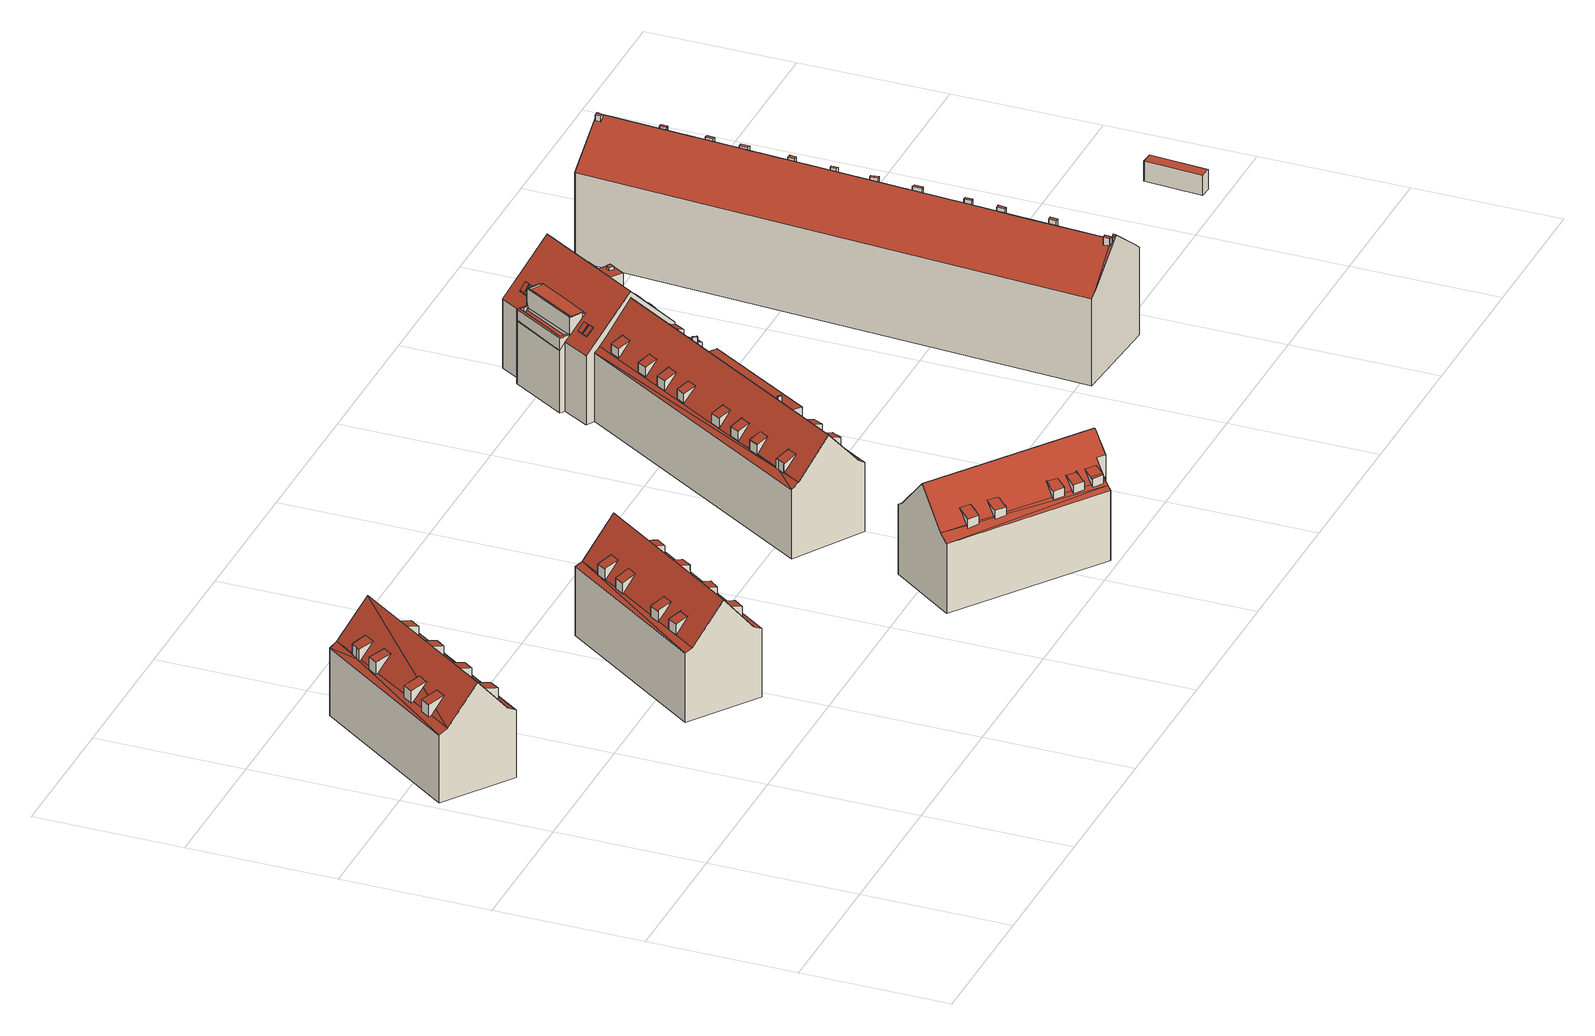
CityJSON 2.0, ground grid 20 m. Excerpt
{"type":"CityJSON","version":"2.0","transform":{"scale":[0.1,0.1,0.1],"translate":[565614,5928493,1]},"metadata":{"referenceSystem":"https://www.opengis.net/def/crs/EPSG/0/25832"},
"CityObjects":{
"building1":{"type":"Building","attributes":{"Grundfläche 2D":"270.011913","Grundhöhe NN":"1.976"},"children":["building1-1","building1-2","building1-3","building1-4","building1-5","building1-6","building1-7","building1-8","building1-9","building1-10"],"geometry":[{"type":"MultiSurface","lod":"3","boundaries":[[[0,1,2,3]],[[2,4,3]],[[3,0,5]],[[6,7,1,0,3]],[[8,9,10,11,12,13,6,3,4,14]],[[15,16,17,18,14,19,20]],[[6,13,12,11,10,9,8,14,18,17,16,15,20,1,7]],[[21,22,23,24,25,26,20,19,27,28,29,30]],[[27,31,32,33,34]],[[24,23,22,21,30,29,28,27,34,33,32,35,26,25]],[[4,2,36,37]],[[31,27,19,14,4,37,38]],[[35,32,31,38,39]],[[2,1,20,26,35,39,36]],[[39,38,37,36]]],"semantics":{"surfaces":[{"type":"RoofSurface"},{"type":"WallSurface"},{"type":"GroundSurface"}],"values":[0,0,0,0,0,0,0,0,0,0,1,1,1,1,2]}}]},
"building1-1":{"type":"BuildingInstallation","parents":["building1"],"geometry":[{"type":"MultiSurface","lod":"3","boundaries":[[[40,41,42,43,44,45]],[[46,41,40,45,24]],[[46,47,42,41]],[[44,43,42,47,25]]],"semantics":{"surfaces":[{"type":"RoofSurface"},{"type":"WallSurface"}],"values":[0,1,1,1]}}]},
"building1-2":{"type":"BuildingInstallation","parents":["building1"],"geometry":[{"type":"MultiSurface","lod":"3","boundaries":[[[48,49,50,51,52,53]],[[50,49,48,54,23]],[[53,52,51,22,55]],[[48,53,55,54]]],"semantics":{"surfaces":[{"type":"RoofSurface"},{"type":"WallSurface"}],"values":[0,1,1,1]}}]},
"building1-3":{"type":"BuildingInstallation","parents":["building1"],"geometry":[{"type":"MultiSurface","lod":"3","boundaries":[[[56,57,58,59,60,61,62,63]],[[5,3,58,57]],[[3,64,59,58]],[[61,60,59,64,6]],[[5,57,56,63,7,0]]],"semantics":{"surfaces":[{"type":"RoofSurface"},{"type":"WallSurface"}],"values":[0,1,1,1,1]}}]},
"building1-4":{"type":"BuildingInstallation","parents":["building1"],"geometry":[{"type":"MultiSurface","lod":"3","boundaries":[[[65,66,67,68,69,70]],[[71,72,65,70]],[[67,66,65,72,12]],[[70,69,68,13,71]]],"semantics":{"surfaces":[{"type":"RoofSurface"},{"type":"WallSurface"}],"values":[0,1,1,1]}}]},
"building1-5":{"type":"BuildingInstallation","parents":["building1"],"geometry":[{"type":"MultiSurface","lod":"3","boundaries":[[[73,74,75,76,77]],[[78,79,76,75]],[[76,79,10,16,77]],[[11,78,75,74,73,15]]],"semantics":{"surfaces":[{"type":"RoofSurface"},{"type":"WallSurface"}],"values":[0,1,1,1]}}]},
"building1-6":{"type":"BuildingInstallation","parents":["building1"],"geometry":[{"type":"MultiSurface","lod":"3","boundaries":[[[80,81,82,83,84,85,86]],[[87,88,86,85]],[[81,80,86,88,21]],[[87,85,84,83,89,30]]],"semantics":{"surfaces":[{"type":"RoofSurface"},{"type":"WallSurface"}],"values":[0,1,1,1]}}]},
"building1-7":{"type":"BuildingInstallation","parents":["building1"],"geometry":[{"type":"MultiSurface","lod":"3","boundaries":[[[90,91,92,93,94,95,96]],[[97,33,29,98,93,92,91,90]],[[99,28,34,100,96,95,94]],[[100,97,90,96]]],"semantics":{"surfaces":[{"type":"RoofSurface"},{"type":"WallSurface"}],"values":[0,1,1,1]}}]},
"building1-8":{"type":"BuildingInstallation","parents":["building1"],"geometry":[{"type":"MultiSurface","lod":"3","boundaries":[[[101,102,103,104]],[[105,106,103,102]],[[8,18,104,103,106]],[[105,102,101,17,9]]],"semantics":{"surfaces":[{"type":"RoofSurface"},{"type":"WallSurface"}],"values":[0,1,1,1]}}]},
"building1-9":{"type":"BuildingInstallation","parents":["building1"],"geometry":[{"type":"MultiSurface","lod":"3","boundaries":[[[107,108,109,110]],[[111,112,109,108]],[[112,113,110,109]],[[113,114,107,110]],[[114,111,108,107]],[[111,114,113,112]]],"semantics":{"surfaces":[{"type":"RoofSurface"},{"type":"WallSurface"},{"type":"OuterCeilingSurface"}],"values":[0,1,1,1,1,2]}}]},
"building1-10":{"type":"BuildingInstallation","parents":["building1"],"geometry":[{"type":"MultiSurface","lod":"3","boundaries":[[[115,116,117,118]],[[119,120,117,116]],[[120,121,118,117]],[[121,122,115,118]],[[122,119,116,115]],[[119,122,121,120]]],"semantics":{"surfaces":[{"type":"RoofSurface"},{"type":"WallSurface"},{"type":"OuterCeilingSurface"}],"values":[0,1,1,1,1,2]}}]},
"building2":{"type":"Building","attributes":{"Grundfläche 2D":"270.524328","Grundhöhe NN":"1.802"},"children":["building2-1","building2-2","building2-3","building2-4","building2-5","building2-6","building2-7","building2-8","building2-9","building2-10"],"geometry":[{"type":"Solid","lod":"3","boundaries":[[[[123,124,125]],[[126,127,128,129,130,131,132,133,124,123,134]],[[124,133,132,131,130,129,128,127,126,134,135,136]],[[137,138,139,140,141,142,143,144,145,146,136,135]],[[147,148,146,145,144,143,142,141,140,139,138,137,149]],[[123,125,150,151]],[[149,137,135,134,123,151,152]],[[148,147,149,152,153]],[[125,124,136,146,148,153,150]],[[153,152,151,150]]]],"semantics":{"surfaces":[{"type":"RoofSurface"},{"type":"WallSurface"},{"type":"GroundSurface"}],"values":[[0,0,0,0,0,1,1,1,1,2]]}}]},
"building2-1":{"type":"BuildingInstallation","parents":["building2"],"geometry":[{"type":"MultiSurface","lod":"3","boundaries":[[[154,155,156,157,158,159]],[[160,161,158,157]],[[161,143,162,154,159,158]],[[157,156,142,160]]],"semantics":{"surfaces":[{"type":"RoofSurface"},{"type":"WallSurface"}],"values":[0,1,1,1]}}]},
"building2-2":{"type":"BuildingInstallation","parents":["building2"],"geometry":[{"type":"MultiSurface","lod":"3","boundaries":[[[163,164,165,166,167,168]],[[169,170,166,165]],[[168,167,166,170,139]],[[165,164,163,138,169]]],"semantics":{"surfaces":[{"type":"RoofSurface"},{"type":"WallSurface"}],"values":[0,1,1,1]}}]},
"building2-3":{"type":"BuildingInstallation","parents":["building2"],"geometry":[{"type":"MultiSurface","lod":"3","boundaries":[[[171,172,173,174,175,176]],[[171,176,177,178]],[[173,172,171,178,130]],[[176,175,174,131,177]]],"semantics":{"surfaces":[{"type":"RoofSurface"},{"type":"WallSurface"}],"values":[0,1,1,1]}}]},
"building2-4":{"type":"BuildingInstallation","parents":["building2"],"geometry":[{"type":"MultiSurface","lod":"3","boundaries":[[[179,180,181,182]],[[127,126,181,180]],[[183,182,181,126]],[[180,179,184,127]]],"semantics":{"surfaces":[{"type":"RoofSurface"},{"type":"WallSurface"}],"values":[0,1,1,1]}}]},
"building2-5":{"type":"BuildingInstallation","parents":["building2"],"geometry":[{"type":"MultiSurface","lod":"3","boundaries":[[[185,186,187,188]],[[189,190,185,188]],[[186,185,190,141]],[[188,187,140,189]]],"semantics":{"surfaces":[{"type":"RoofSurface"},{"type":"WallSurface"}],"values":[0,1,1,1]}}]},
"building2-6":{"type":"BuildingInstallation","parents":["building2"],"geometry":[{"type":"MultiSurface","lod":"3","boundaries":[[[191,192,193,194,195,196,197,198]],[[199,200,196,195]],[[200,128,201,198,197,196]],[[199,195,194,193,192,202,129]]],"semantics":{"surfaces":[{"type":"RoofSurface"},{"type":"WallSurface"}],"values":[0,1,1,1]}}]},
"building2-7":{"type":"BuildingInstallation","parents":["building2"],"geometry":[{"type":"MultiSurface","lod":"3","boundaries":[[[203,204,205,206,207,208,209,210,211,212]],[[212,213,214,204,203]],[[145,215,208,207,206,205,204,214,216]],[[209,217,144,213,212,211,210]]],"semantics":{"surfaces":[{"type":"RoofSurface"},{"type":"WallSurface"}],"values":[0,1,1,1]}}]},
"building2-8":{"type":"BuildingInstallation","parents":["building2"],"geometry":[{"type":"MultiSurface","lod":"3","boundaries":[[[218,219,220,221,222,223]],[[218,223,224,225]],[[220,219,218,225,132]],[[223,222,221,133,224]]],"semantics":{"surfaces":[{"type":"RoofSurface"},{"type":"WallSurface"}],"values":[0,1,1,1]}}]},
"building2-9":{"type":"BuildingInstallation","parents":["building2"],"geometry":[{"type":"MultiSurface","lod":"3","boundaries":[[[226,227,228,229]],[[230,231,228,227]],[[232,230,227,226]],[[231,233,229,228]],[[233,232,226,229]],[[230,232,233,231]]],"semantics":{"surfaces":[{"type":"RoofSurface"},{"type":"WallSurface"},{"type":"OuterCeilingSurface"}],"values":[0,1,1,1,1,2]}}]},
"building2-10":{"type":"BuildingInstallation","parents":["building2"],"geometry":[{"type":"MultiSurface","lod":"3","boundaries":[[[234,235,236,237]],[[238,239,236,235]],[[239,240,237,236]],[[240,241,234,237]],[[241,238,235,234]],[[238,241,240,239]]],"semantics":{"surfaces":[{"type":"RoofSurface"},{"type":"WallSurface"},{"type":"OuterCeilingSurface"}],"values":[0,1,1,1,1,2]}}]},
"building3":{"type":"Building","attributes":{"Grundfläche 2D":"267.873058","Grundhöhe NN":"1.926"},"children":["building3-1","building3-2","building3-3","building3-4","building3-5","building3-6","building3-7","building3-8","building3-9","building3-10","building3-11"],"geometry":[{"type":"Solid","lod":"3","boundaries":[[[[242,243,244]],[[245,246,242,247,248,249,250,251,252,253,254,255,256,257,258,259,260,261]],[[246,245,261,260,259,243,242]],[[258,257,256,255,254,253,252,251,250,249,248,262,263,264,265,266,259]],[[267,268,269,270,271,272,273,274,275,276,277,266,265]],[[277,276,275,274,273,272,271,270,269,268,278,279,280]],[[279,281,277,280]],[[282,283,284,262,248,247,242,244,285,286]],[[263,262,284,287]],[[288,289,278,268,267,265,264,263,287,290]],[[281,279,278,289,291]],[[243,259,266,277,281,291,292]],[[244,243,292,285]],[[287,284,283,282,286,285,292,291,289,288,290]]]],"semantics":{"surfaces":[{"type":"RoofSurface"},{"type":"WallSurface"},{"type":"GroundSurface"}],"values":[[0,0,0,0,0,0,0,1,1,1,1,1,1,2]]}}]},
"building3-1":{"type":"BuildingInstallation","parents":["building3"],"geometry":[{"type":"MultiSurface","lod":"3","boundaries":[[[293,294,295,296,297]],[[298,270,293,297,296]],[[295,294,269,299]],[[299,298,296,295]]],"semantics":{"surfaces":[{"type":"RoofSurface"},{"type":"WallSurface"}],"values":[0,1,1,1]}}]},
"building3-2":{"type":"BuildingInstallation","parents":["building3"],"geometry":[{"type":"MultiSurface","lod":"3","boundaries":[[[300,301,302,303,304,305]],[[276,306,301,300,305,307,280]],[[308,303,302,309,275]],[[303,308,307,305,304]]],"semantics":{"surfaces":[{"type":"RoofSurface"},{"type":"WallSurface"}],"values":[0,1,1,1]}}]},
"building3-3":{"type":"BuildingInstallation","parents":["building3"],"geometry":[{"type":"MultiSurface","lod":"3","boundaries":[[[310,311,312,313,314,315,316,317]],[[318,319,315,314]],[[251,310,317,316,315,319,320]],[[318,314,313,312,311,252,321]]],"semantics":{"surfaces":[{"type":"RoofSurface"},{"type":"WallSurface"}],"values":[0,1,1,1]}}]},
"building3-4":{"type":"BuildingInstallation","parents":["building3"],"geometry":[{"type":"MultiSurface","lod":"3","boundaries":[[[322,323,324,325,326,327,328,329,330]],[[331,332,328,327]],[[332,246,333,255,334,323,322,330,329,328]],[[245,331,327,326,325,324,335,256]]],"semantics":{"surfaces":[{"type":"RoofSurface"},{"type":"WallSurface"}],"values":[0,1,1,1]}}]},
"building3-5":{"type":"BuildingInstallation","parents":["building3"],"geometry":[{"type":"MultiSurface","lod":"3","boundaries":[[[336,337,338,339,340,341,342,343,344,345,346]],[[347,348,344,343]],[[348,261,349,257,350,338,337,336,346,345,344]],[[260,347,343,342,341,340,339,351,258]]],"semantics":{"surfaces":[{"type":"RoofSurface"},{"type":"WallSurface"}],"values":[0,1,1,1]}}]},
"building3-6":{"type":"BuildingInstallation","parents":["building3"],"geometry":[{"type":"MultiSurface","lod":"3","boundaries":[[[352,353,354]],[[352,355,356,353]],[[356,355,357,358]],[[359,360,352,354]],[[360,249,355,352]],[[357,355,249]],[[354,353,356,358,250,359]]],"semantics":{"surfaces":[{"type":"RoofSurface"},{"type":"WallSurface"}],"values":[0,0,0,1,1,1,1]}}]},
"building3-7":{"type":"BuildingInstallation","parents":["building3"],"geometry":[{"type":"MultiSurface","lod":"3","boundaries":[[[361,362,363,364,365,366,367,368]],[[369,370,367,366]],[[370,371,253,361,368,367]],[[254,372,369,366,365,364,363,362,373]]],"semantics":{"surfaces":[{"type":"RoofSurface"},{"type":"WallSurface"}],"values":[0,1,1,1]}}]},
"building3-8":{"type":"BuildingInstallation","parents":["building3"],"geometry":[{"type":"MultiSurface","lod":"3","boundaries":[[[374,375,376,377]],[[377,376,378,274]],[[375,374,273,379]],[[379,378,376,375]]],"semantics":{"surfaces":[{"type":"RoofSurface"},{"type":"WallSurface"}],"values":[0,1,1,1]}}]},
"building3-9":{"type":"BuildingInstallation","parents":["building3"],"geometry":[{"type":"MultiSurface","lod":"3","boundaries":[[[380,381,382,383,384]],[[380,384,383,385,272]],[[382,381,271,386]],[[386,385,383,382]]],"semantics":{"surfaces":[{"type":"RoofSurface"},{"type":"WallSurface"}],"values":[0,1,1,1]}}]},
"building3-10":{"type":"BuildingInstallation","parents":["building3"],"geometry":[{"type":"MultiSurface","lod":"3","boundaries":[[[387,388,389,390]],[[391,392,389,388]],[[392,393,390,389]],[[393,394,387,390]],[[394,391,388,387]],[[391,394,393,392]]],"semantics":{"surfaces":[{"type":"RoofSurface"},{"type":"WallSurface"},{"type":"OuterCeilingSurface"}],"values":[0,1,1,1,1,2]}}]},
"building3-11":{"type":"BuildingInstallation","parents":["building3"],"geometry":[{"type":"MultiSurface","lod":"3","boundaries":[[[395,396,397,398]],[[399,400,397,396]],[[400,401,398,397]],[[401,402,395,398]],[[402,399,396,395]],[[399,402,401,400]]],"semantics":{"surfaces":[{"type":"RoofSurface"},{"type":"WallSurface"},{"type":"OuterCeilingSurface"}],"values":[0,1,1,1,1,2]}}]},
"building4":{"type":"Building","attributes":{"Grundfläche 2D":"678.206742","Grundhöhe NN":"1.919"},"children":["building4-1","building4-2","building4-3","building4-4","building4-5","building4-6","building4-7","building4-8","building4-9","building4-10","building4-11","building4-12","building4-13","building4-14","building4-15","building4-16","building4-17","building4-18","building4-19","building4-20","building4-21","building4-22","building4-23","building4-24","building4-25","building4-26","building4-27","building4-28","building4-29"],"geometry":[{"type":"MultiSurface","lod":"3","boundaries":[[[403,404,405,406,407,408,409,410]],[[411,412,413,414,415,416,417,418,419,420,421,422]],[[423,424,425,426,427,428,429,430,431,432,433]],[[425,434,426]],[[435,436,437]],[[437,436,417,438]],[[412,411,422,421,420,435,437]],[[413,437,415,414]],[[437,413,412]],[[417,416,415,437,438]],[[439,440,441,442,443,444,445,446,447]],[[448,449,450,451,452]],[[453,454,455,456,457,458,459,449,448,460,461,462,463,464,465,466,467,443,442,441]],[[468,469,461,470,471,472]],[[473,474,471]],[[430,429,428,475,428,427,426,434,476,407,406,405,477,405,404,403,423,433,419,418]],[[478,472,471,458,457]],[[474,458,471]],[[462,461,469]],[[444,443,467]],[[424,423,403,410,409]],[[425,408,407,476,434]],[[425,424,409,408]],[[453,441,440]],[[479,436,435,480]],[[431,430,418,417,436,479,481]],[[432,431,481,482]],[[460,448,452,483,484]],[[461,460,484,485]],[[470,461,485,486]],[[473,471,470,486,487]],[[488,458,474,473,487,489]],[[459,458,488,490]],[[435,420,419,433,432,482,491,451,450,449,459,490,480]],[[452,451,491,483]],[[490,488,489,487,486,485,484,483,491,482,481,479,480],[492,493,482]]],"semantics":{"surfaces":[{"type":"RoofSurface"},{"type":"WallSurface"},{"type":"GroundSurface"}],"values":[0,0,0,0,0,0,0,0,0,0,0,0,0,0,0,0,0,0,0,1,1,1,1,1,1,1,1,1,1,1,1,1,1,1,1,2]}}]},
"building4-1":{"type":"BuildingInstallation","parents":["building4"],"geometry":[{"type":"MultiSurface","lod":"3","boundaries":[[[494,495,496,497,498]],[[496,495,499,500]],[[497,496,500,501]],[[498,497,501,502]],[[499,495,494,498,502,503]]],"semantics":{"surfaces":[{"type":"RoofSurface"},{"type":"WallSurface"}],"values":[0,1,1,1,1]}}]},
"building4-2":{"type":"BuildingInstallation","parents":["building4"],"geometry":[{"type":"MultiSurface","lod":"3","boundaries":[[[504,505,506,507]],[[508,509,506,505]],[[507,506,509,510]],[[505,504,511,508]]],"semantics":{"surfaces":[{"type":"RoofSurface"},{"type":"WallSurface"}],"values":[0,1,1,1]}}]},
"building4-3":{"type":"BuildingInstallation","parents":["building4"],"geometry":[{"type":"MultiSurface","lod":"3","boundaries":[[[512,513,514,515]],[[513,516,514]],[[515,517,512]],[[513,512,517,516]]],"semantics":{"surfaces":[{"type":"RoofSurface"},{"type":"WallSurface"}],"values":[0,1,1,1]}}]},
"building4-4":{"type":"BuildingInstallation","parents":["building4"],"geometry":[{"type":"MultiSurface","lod":"3","boundaries":[[[518,519,520,521]],[[522,523,520,519]],[[521,520,523]],[[518,522,519]]],"semantics":{"surfaces":[{"type":"RoofSurface"},{"type":"WallSurface"}],"values":[0,1,1,1]}}]},
"building4-5":{"type":"BuildingInstallation","parents":["building4"],"geometry":[{"type":"MultiSurface","lod":"3","boundaries":[[[524,525,526,527]],[[524,527,528,529]],[[526,525,530,531]],[[527,526,531,528]],[[525,524,529,530]]],"semantics":{"surfaces":[{"type":"RoofSurface"},{"type":"WallSurface"}],"values":[0,1,1,1,1]}}]},
"building4-6":{"type":"BuildingInstallation","parents":["building4"],"geometry":[{"type":"MultiSurface","lod":"3","boundaries":[[[532,533,534]],[[535,536,537,538,539,533,532]],[[540,437,532,534]],[[437,541,535,532]],[[541,438,536,535]],[[538,537,536,438,416]],[[540,534,533,539,415]]],"semantics":{"surfaces":[{"type":"RoofSurface"},{"type":"WallSurface"}],"values":[0,0,1,1,1,1,1]}}]},
"building4-7":{"type":"BuildingInstallation","parents":["building4"],"geometry":[{"type":"MultiSurface","lod":"3","boundaries":[[[542,543,544,545,546,547,548]],[[543,542,548,549,550]],[[551,546,545,544,552,427]],[[551,426,547,546]],[[426,549,548,547]]],"semantics":{"surfaces":[{"type":"RoofSurface"},{"type":"WallSurface"}],"values":[0,1,1,1,1]}}]},
"building4-8":{"type":"BuildingInstallation","parents":["building4"],"geometry":[{"type":"MultiSurface","lod":"3","boundaries":[[[553,554,555,556,557]],[[558,559,553,557]],[[560,555,554,553,559,561]],[[560,562,556,555]],[[477,558,557,556,562]]],"semantics":{"surfaces":[{"type":"RoofSurface"},{"type":"WallSurface"}],"values":[0,1,1,1,1]}}]},
"building4-9":{"type":"BuildingInstallation","parents":["building4"],"geometry":[{"type":"MultiSurface","lod":"3","boundaries":[[[563,564,565,566]],[[564,563,567,568]],[[565,564,568,569]],[[566,565,569,570]],[[563,566,570,567]]],"semantics":{"surfaces":[{"type":"RoofSurface"},{"type":"WallSurface"}],"values":[0,1,1,1,1]}}]},
"building4-10":{"type":"BuildingInstallation","parents":["building4"],"geometry":[{"type":"MultiSurface","lod":"3","boundaries":[[[571,572,573,574]],[[574,573,575,576]],[[571,574,576,577]],[[572,571,577,578]],[[573,572,578,575]]],"semantics":{"surfaces":[{"type":"RoofSurface"},{"type":"WallSurface"}],"values":[0,1,1,1,1]}}]},
"building4-11":{"type":"BuildingInstallation","parents":["building4"],"geometry":[{"type":"MultiSurface","lod":"3","boundaries":[[[579,580,581,582,583,584]],[[584,583,585,586]],[[587,580,579,584,586,588]],[[581,580,587,589]],[[585,583,582,581,589,590]]],"semantics":{"surfaces":[{"type":"RoofSurface"},{"type":"WallSurface"}],"values":[0,1,1,1,1]}}]},
"building4-12":{"type":"BuildingInstallation","parents":["building4"],"geometry":[{"type":"MultiSurface","lod":"3","boundaries":[[[591,592,593,594,595,596,597,598,599,600]],[[595,594,444,467,466,601]],[[602,455,603,604,598,597,596,595,601,605,465]],[[599,598,604,454,453,440]],[[600,599,440,439]],[[591,600,439,447]],[[592,591,447,446]],[[593,592,446,445]],[[594,593,445,444]]],"semantics":{"surfaces":[{"type":"RoofSurface"},{"type":"WallSurface"}],"values":[0,1,1,1,1,1,1,1,1]}}]},
"building4-13":{"type":"BuildingInstallation","parents":["building4"],"geometry":[{"type":"MultiSurface","lod":"3","boundaries":[[[606,607,608,609],[610,611,612,613]],[[607,606,614]],[[608,615,609]],[[615,614,606,609]]],"semantics":{"surfaces":[{"type":"RoofSurface"},{"type":"WallSurface"}],"values":[0,1,1,1]}}]},
"building4-14":{"type":"BuildingInstallation","parents":["building4"],"geometry":[{"type":"MultiSurface","lod":"3","boundaries":[[[616,617,618,619]],[[619,618,620,621]],[[616,619,621,622]],[[617,616,622,623]],[[618,617,623,620]]],"semantics":{"surfaces":[{"type":"RoofSurface"},{"type":"WallSurface"}],"values":[0,1,1,1,1]}}]},
"building4-15":{"type":"BuildingInstallation","parents":["building4"],"geometry":[{"type":"MultiSurface","lod":"3","boundaries":[[[624,625,626,627,628,629]],[[630,631,629,628]],[[628,627,626,632,630]],[[625,624,629,631,633]],[[633,632,626,625]]],"semantics":{"surfaces":[{"type":"RoofSurface"},{"type":"WallSurface"}],"values":[0,1,1,1,1]}}]},
"building4-16":{"type":"BuildingInstallation","parents":["building4"],"geometry":[{"type":"MultiSurface","lod":"3","boundaries":[[[634,635,456,636,637,464,638,639,640,641]],[[602,465,637,636,455]],[[637,465,464]],[[636,456,455]]],"semantics":{"surfaces":[{"type":"RoofSurface"},{"type":"WallSurface"}],"values":[0,1,1,1]}}]},
"building4-17":{"type":"BuildingInstallation","parents":["building4"],"geometry":[{"type":"MultiSurface","lod":"3","boundaries":[[[642,643,644,645]],[[645,644,610,613]],[[642,645,613,612]],[[643,642,612,611]],[[644,643,611,610]]],"semantics":{"surfaces":[{"type":"RoofSurface"},{"type":"WallSurface"}],"values":[0,1,1,1,1]}}]},
"building4-18":{"type":"BuildingInstallation","parents":["building4"],"geometry":[{"type":"MultiSurface","lod":"3","boundaries":[[[646,647,648,649]],[[649,648,650,651]],[[646,649,651,652]],[[647,646,652,653]],[[648,647,653,650]]],"semantics":{"surfaces":[{"type":"RoofSurface"},{"type":"WallSurface"}],"values":[0,1,1,1,1]}}]},
"building4-19":{"type":"BuildingInstallation","parents":["building4"],"geometry":[{"type":"MultiSurface","lod":"3","boundaries":[[[654,655,656,657]],[[657,656,658,659]],[[654,657,659,660]],[[655,654,660,661]],[[656,655,661,658]]],"semantics":{"surfaces":[{"type":"RoofSurface"},{"type":"WallSurface"}],"values":[0,1,1,1,1]}}]},
"building4-20":{"type":"BuildingInstallation","parents":["building4"],"geometry":[{"type":"MultiSurface","lod":"3","boundaries":[[[662,604,603,663,664,665,666,667,668,605,601,669,670,671,672]],[[466,461,470,670,669,601]],[[471,473,671,670,470]],[[473,474,458,454,604,662,672,671]],[[603,455,456,635,663]],[[635,634,664,663]],[[634,641,665,664]],[[641,640,666,665]],[[640,639,667,666]],[[639,638,464,465,605,668,667]]],"semantics":{"surfaces":[{"type":"RoofSurface"},{"type":"WallSurface"}],"values":[0,1,1,1,1,1,1,1,1,1]}}]},
"building4-21":{"type":"BuildingInstallation","parents":["building4"],"geometry":[{"type":"MultiSurface","lod":"3","boundaries":[[[673,674,675,676,677,678]],[[676,675,679,680]],[[681,678,677,676,680,682]],[[673,678,681,683]],[[679,675,674,673,683,684]]],"semantics":{"surfaces":[{"type":"RoofSurface"},{"type":"WallSurface"}],"values":[0,1,1,1,1]}}]},
"building4-22":{"type":"BuildingInstallation","parents":["building4"],"geometry":[{"type":"MultiSurface","lod":"3","boundaries":[[[685,686,687,688]],[[421,422,687,686]],[[687,422,688]],[[686,685,421]]],"semantics":{"surfaces":[{"type":"RoofSurface"},{"type":"WallSurface"}],"values":[0,1,1,1]}}]},
"building4-23":{"type":"BuildingInstallation","parents":["building4"],"geometry":[{"type":"MultiSurface","lod":"3","boundaries":[[[689,690,691]],[[690,692,693,694,691]],[[695,696,689,691]],[[690,689,696,414,692]],[[691,694,693,413,695]]],"semantics":{"surfaces":[{"type":"RoofSurface"},{"type":"WallSurface"}],"values":[0,0,1,1,1]}}]},
"building4-24":{"type":"BuildingInstallation","parents":["building4"],"geometry":[{"type":"MultiSurface","lod":"3","boundaries":[[[697,698,699,700]],[[411,412,697,700]],[[697,412,698]],[[411,700,699]]],"semantics":{"surfaces":[{"type":"RoofSurface"},{"type":"WallSurface"}],"values":[0,1,1,1]}}]},
"building4-25":{"type":"BuildingInstallation","parents":["building4"],"geometry":[{"type":"MultiSurface","lod":"3","boundaries":[[[701,702,703,704,705]],[[706,707,701,705]],[[701,707,708,702]],[[705,704,703,709,706]]],"semantics":{"surfaces":[{"type":"RoofSurface"},{"type":"WallSurface"}],"values":[0,1,1,1]}}]},
"building4-26":{"type":"BuildingInstallation","parents":["building4"],"geometry":[{"type":"MultiSurface","lod":"3","boundaries":[[[710,711,712,713,714,715,716]],[[711,710,716,717,475]],[[718,714,713,712,719,429]],[[718,428,715,714]],[[428,717,716,715]]],"semantics":{"surfaces":[{"type":"RoofSurface"},{"type":"WallSurface"}],"values":[0,1,1,1,1]}}]},
"building4-27":{"type":"BuildingInstallation","parents":["building4"],"geometry":[{"type":"MultiSurface","lod":"3","boundaries":[[[720,721,722,723]],[[721,724,722]],[[723,725,720]],[[721,720,725,724]]],"semantics":{"surfaces":[{"type":"RoofSurface"},{"type":"WallSurface"}],"values":[0,1,1,1]}}]},
"building4-28":{"type":"BuildingInstallation","parents":["building4"],"geometry":[{"type":"MultiSurface","lod":"3","boundaries":[[[726,727,728,729]],[[728,727,730,731]],[[729,728,731,732]],[[727,726,733,730]],[[726,729,732,733]]],"semantics":{"surfaces":[{"type":"RoofSurface"},{"type":"WallSurface"}],"values":[0,1,1,1,1]}}]},
"building4-29":{"type":"BuildingInstallation","parents":["building4"],"geometry":[{"type":"MultiSurface","lod":"3","boundaries":[[[734,735,736,737]],[[738,739,736,735]],[[737,736,739,740]],[[735,734,741,738]]],"semantics":{"surfaces":[{"type":"RoofSurface"},{"type":"WallSurface"}],"values":[0,1,1,1]}}]},
"building5":{"type":"Building","attributes":{"Grundfläche 2D":"845.323200","Grundhöhe NN":"1.606"},"children":["building5-1","building5-2","building5-3","building5-4","building5-5","building5-6","building5-7","building5-8","building5-9","building5-10","building5-11","building5-12"],"geometry":[{"type":"Solid","lod":"3","boundaries":[[[[742,743,744,745]],[[746,747,742,748,749]],[[742,745,748]],[[743,750,751,752]],[[752,744,743]],[[753,754,755,756,757,758,759,760,761,762,763,748,764,765,766,767]],[[766,765,768]],[[769,770,747,746,749,748,767]],[[762,761,760,759,758,757,756,755,754,753,767,748,763]],[[748,765,764]],[[748,771,765]],[[748,745,771]],[[771,745,744,752,768,765]],[[772,773,750,743,742,747,770]],[[751,750,773,774]],[[768,752,751,774,775]],[[766,768,775,776]],[[769,767,766,776,777]],[[770,769,777,772]],[[775,774,773,772,777,776]]]],"semantics":{"surfaces":[{"type":"RoofSurface"},{"type":"WallSurface"},{"type":"GroundSurface"}],"values":[[0,0,0,0,0,0,0,0,0,0,0,1,1,1,1,1,1,1,1,2]]}}]},
"building5-1":{"type":"BuildingInstallation","parents":["building5"],"geometry":[{"type":"MultiSurface","lod":"3","boundaries":[[[778,779,780,781]],[[781,780,782,783]],[[778,781,783,784]],[[779,778,784,785]],[[780,779,785,782]]],"semantics":{"surfaces":[{"type":"RoofSurface"},{"type":"WallSurface"}],"values":[0,1,1,1,1]}}]},
"building5-2":{"type":"BuildingInstallation","parents":["building5"],"geometry":[{"type":"MultiSurface","lod":"3","boundaries":[[[786,787,788,789]],[[788,787,790,753]],[[789,788,753,791]],[[792,786,789,791,754]],[[787,786,792,790]]],"semantics":{"surfaces":[{"type":"RoofSurface"},{"type":"WallSurface"}],"values":[0,1,1,1,1]}}]},
"building5-3":{"type":"BuildingInstallation","parents":["building5"],"geometry":[{"type":"MultiSurface","lod":"3","boundaries":[[[793,794,795,796]],[[796,795,797,798]],[[793,796,798,799]],[[794,793,799,800]],[[795,794,800,797]]],"semantics":{"surfaces":[{"type":"RoofSurface"},{"type":"WallSurface"}],"values":[0,1,1,1,1]}}]},
"building5-4":{"type":"BuildingInstallation","parents":["building5"],"geometry":[{"type":"MultiSurface","lod":"3","boundaries":[[[801,802,803,804,805,806]],[[807,804,803,802,808,761]],[[807,809,805,804]],[[801,806,805,809,762,810]],[[810,808,802,801]]],"semantics":{"surfaces":[{"type":"RoofSurface"},{"type":"WallSurface"}],"values":[0,1,1,1,1]}}]},
"building5-5":{"type":"BuildingInstallation","parents":["building5"],"geometry":[{"type":"MultiSurface","lod":"3","boundaries":[[[811,812,813,814,815,816]],[[817,814,813,812,818,757]],[[815,814,817,819]],[[820,811,816,815,819,758]],[[812,811,820,818]]],"semantics":{"surfaces":[{"type":"RoofSurface"},{"type":"WallSurface"}],"values":[0,1,1,1,1]}}]},
"building5-6":{"type":"BuildingInstallation","parents":["building5"],"geometry":[{"type":"MultiSurface","lod":"3","boundaries":[[[821,822,823,824]],[[825,822,821,763]],[[823,822,825,826]],[[824,823,826,764]],[[821,824,764,763]]],"semantics":{"surfaces":[{"type":"RoofSurface"},{"type":"WallSurface"}],"values":[0,1,1,1,1]}}]},
"building5-7":{"type":"BuildingInstallation","parents":["building5"],"geometry":[{"type":"MultiSurface","lod":"3","boundaries":[[[827,828,829,830]],[[830,829,831,832]],[[827,830,832,833]],[[828,827,833,834]],[[829,828,834,831]]],"semantics":{"surfaces":[{"type":"RoofSurface"},{"type":"WallSurface"}],"values":[0,1,1,1,1]}}]},
"building5-8":{"type":"BuildingInstallation","parents":["building5"],"geometry":[{"type":"MultiSurface","lod":"3","boundaries":[[[835,836,837,838]],[[838,837,839,840]],[[835,838,840,841]],[[836,835,841,842]],[[837,836,842,839]]],"semantics":{"surfaces":[{"type":"RoofSurface"},{"type":"WallSurface"}],"values":[0,1,1,1,1]}}]},
"building5-9":{"type":"BuildingInstallation","parents":["building5"],"geometry":[{"type":"MultiSurface","lod":"3","boundaries":[[[843,844,845,846,847]],[[848,845,844,843,849,759]],[[848,850,846,845]],[[760,851,847,846,850]],[[851,849,843,847]]],"semantics":{"surfaces":[{"type":"RoofSurface"},{"type":"WallSurface"}],"values":[0,1,1,1,1]}}]},
"building5-10":{"type":"BuildingInstallation","parents":["building5"],"geometry":[{"type":"MultiSurface","lod":"3","boundaries":[[[852,853,854,855,856,857]],[[854,853,858,749]],[[855,854,749,859]],[[856,855,859,860]],[[857,856,860,746]],[[852,857,746,861]],[[853,852,861,858]]],"semantics":{"surfaces":[{"type":"RoofSurface"},{"type":"WallSurface"}],"values":[0,1,1,1,1,1,1]}}]},
"building5-11":{"type":"BuildingInstallation","parents":["building5"],"geometry":[{"type":"MultiSurface","lod":"3","boundaries":[[[862,863,864,865]],[[866,867,865,864]],[[862,865,867,868]],[[868,869,863,862]],[[864,863,869,866]]],"semantics":{"surfaces":[{"type":"RoofSurface"},{"type":"WallSurface"}],"values":[0,1,1,1,1]}}]},
"building5-12":{"type":"BuildingInstallation","parents":["building5"],"geometry":[{"type":"MultiSurface","lod":"3","boundaries":[[[870,871,872,873,874]],[[872,871,875,755,876]],[[876,877,873,872]],[[877,756,878,870,874,873]],[[878,875,871,870]]],"semantics":{"surfaces":[{"type":"RoofSurface"},{"type":"WallSurface"}],"values":[0,1,1,1,1]}}]},
"building6":{"type":"Building","attributes":{"Grundfläche 2D":"12.425199","Grundhöhe NN":"1.283"},"geometry":[{"type":"Solid","lod":"3","boundaries":[[[[879,880,881,882]],[[883,884,882,881]],[[884,885,879,882]],[[885,886,880,879]],[[886,883,881,880]],[[886,885,884,883]]]],"semantics":{"surfaces":[{"type":"RoofSurface"},{"type":"WallSurface"},{"type":"GroundSurface"}],"values":[[0,1,1,1,1,2]]}}]}
},
"vertices":[
[132,714,111],[154,743,111],[146,749,105],[127,707,110],[3,549,105],[132,714,110],[124,700,111],[134,713,111],[34,572,111],[43,585,111],[56,604,111],[66,617,111],[102,669,111],[111,681,111],[13,542,111],[79,607,130],[68,596,127],[51,579,122],[39,568,119],[48,517,162],[190,717,162],[141,573,112],[168,611,112],[177,624,112],[200,656,112],[210,669,112],[226,692,112],[83,492,112],[99,515,112],[108,528,112],[132,561,112],[93,485,105],[191,623,105],[111,526,111],[100,514,111],[235,685,105],[146,749,10],[3,549,10],[93,485,10],[235,685,10],
[200,656,126],[202,655,125],[211,668,125],[210,669,126],[196,678,131],[187,665,131],[202,655,111],[211,668,111],
[179,622,125],[177,624,126],[164,633,131],[154,620,131],[168,611,126],[170,610,125],[179,622,111],[170,610,111],
[134,713,127],[132,714,126],[127,707,126],[122,701,126],[124,700,127],[138,689,132],[139,690,132],[148,703,132],[122,701,110],
[100,671,127],[102,669,128],[118,658,133],[126,670,133],[111,681,128],[109,683,127],[109,683,110],[100,671,110],
[81,606,133],[79,607,133],[63,619,127],[54,606,127],[72,593,133],[63,619,110],[54,606,110],
[141,573,126],[128,583,131],[123,577,131],[118,570,131],[132,561,126],[134,559,125],[143,572,125],[134,559,111],[143,572,111],[120,569,130],
[111,525,125],[111,526,125],[108,528,126],[95,537,131],[86,524,131],[100,514,126],[102,512,125],[111,525,110],[102,532,121],[95,517,118],[102,512,110],
[58,574,133],[40,587,127],[31,574,127],[49,561,133],[40,587,110],[31,574,110],
[143,541,33],[136,546,33],[123,528,33],[130,522,33],[136,546,31],[123,528,31],[130,522,31],[143,541,31],
[212,638,33],[205,642,33],[191,623,33],[198,618,33],[205,642,31],[191,623,31],[198,618,31],[212,638,31],
[293,344,105],[443,538,109],[435,544,105],[323,368,109],[332,381,109],[345,400,109],[354,412,109],[391,464,109],[400,477,109],[413,496,109],[422,508,109],[302,338,109],[338,312,163],[480,512,163],[374,287,110],[390,309,110],[399,323,110],[422,355,111],[431,368,111],[457,405,111],[467,418,111],[490,451,111],[499,464,111],[515,487,111],[426,341,105],[525,480,105],[383,280,105],[435,544,8],[293,344,8],[383,280,8],[525,480,8],
[453,428,130],[449,422,130],[444,415,130],[459,404,125],[468,417,125],[467,418,125],[459,404,110],[468,417,110],[454,427,129],
[376,319,131],[390,309,126],[391,309,125],[401,322,125],[399,323,126],[385,332,131],[391,309,110],[401,322,110],
[390,464,124],[391,464,124],[405,454,131],[414,466,131],[400,477,124],[399,477,124],[399,477,109],[390,464,109],
[347,371,130],[332,381,124],[323,368,124],[338,358,130],[329,364,117],[340,375,121],
[433,367,125],[418,377,130],[408,364,130],[423,354,125],[423,354,110],[433,367,110],
[366,397,131],[369,402,131],[368,403,130],[354,412,125],[353,413,124],[344,400,124],[345,400,125],[360,389,131],[353,413,109],[344,400,109],[356,391,126],[368,403,129],
[493,452,124],[501,463,124],[500,463,124],[499,464,125],[495,467,126],[486,473,129],[477,460,129],[483,456,127],[490,451,125],[492,450,124],[492,450,110],[501,463,110],[495,467,117],[500,463,110],[483,456,120],
[412,496,124],[413,496,125],[428,485,131],[437,498,131],[422,508,125],[421,509,124],[421,509,109],[412,496,109],
[501,433,33],[495,437,33],[482,419,33],[488,414,33],[495,437,31],[482,419,31],[501,433,31],[488,414,31],
[433,336,33],[426,341,33],[413,322,33],[420,318,33],[426,341,31],[413,322,31],[420,318,31],[433,336,31],
[841,12,112],[648,145,107],[838,7,108],[715,110,115],[728,100,115],[843,14,114],[845,17,116],[842,19,116],[829,29,116],[819,36,116],[807,45,116],[797,52,116],[784,62,116],[729,102,116],[716,111,116],[698,125,116],[685,134,116],[656,156,116],[684,133,116],[697,124,115],[857,33,138],[867,25,138],[880,44,163],[880,45,164],[681,190,164],[884,49,157],[906,80,116],[882,98,116],[869,107,116],[838,130,116],[825,139,116],[786,167,116],[773,176,116],[741,199,116],[728,209,116],[706,225,116],[913,89,107],[852,133,107],[729,210,114],[713,234,107],[843,14,9],[845,17,9],[857,33,9],[838,7,9],[841,12,9],[867,25,9],[880,45,9],[913,89,9],[880,44,9],[713,234,9],[648,145,9],
[861,96,131],[874,86,131],[884,100,127],[870,109,127],[869,107,128],[870,109,113],[884,100,113],
[729,210,126],[721,199,129],[734,189,129],[743,201,126],[738,205,126],[729,211,126],[726,205,120],[729,211,114],[743,201,114],[737,194,123],
[828,48,132],[815,57,132],[807,45,127],[805,43,126],[805,42,126],[818,33,126],[818,34,126],[819,36,127],[805,42,114],[818,33,114],[818,34,114],[805,43,114],
[729,102,127],[737,114,132],[724,123,132],[716,111,127],[715,110,127],[714,108,126],[727,99,126],[728,100,126],[729,101,127],[714,108,113],[727,99,114],[729,101,115],[734,108,125],[720,116,123],
[698,125,127],[700,128,129],[706,137,133],[693,146,133],[685,134,128],[685,134,127],[684,133,127],[682,131,126],[696,122,126],[697,124,127],[698,124,127],[682,131,113],[696,122,113],[698,124,116],[700,128,121],[687,137,120],
[840,17,126],[827,27,126],[827,26,126],[842,19,127],[829,29,127],[850,31,132],[837,41,132],[827,26,114],[840,17,114],
[805,64,132],[792,74,132],[792,72,132],[784,62,127],[783,60,126],[782,59,126],[795,50,126],[796,50,126],[782,59,114],[795,50,114],[796,50,115],[783,60,115],[792,72,131],
[779,157,129],[787,169,126],[774,178,126],[766,166,129],[774,178,114],[787,169,113],
[818,129,129],[831,119,129],[839,132,126],[826,141,126],[825,139,126],[826,141,114],[839,132,113],
[856,139,32],[852,133,32],[868,121,32],[873,127,32],[852,133,30],[868,121,30],[873,127,30],[856,139,30],
[760,209,32],[756,203,32],[771,192,32],[775,198,32],[756,203,30],[771,192,30],[775,198,30],[760,209,30],
[925,570,130],[916,556,130],[866,475,130],[846,444,130],[834,424,130],[850,414,129],[940,561,129],[939,561,129],[780,479,112],[772,466,112],[760,446,113],[752,433,113],[731,399,113],[723,386,113],[708,362,113],[746,338,164],[959,681,164],[919,705,112],[800,512,112],[792,499,112],[939,561,112],[940,561,111],[850,414,110],[832,390,112],[825,379,112],[811,357,112],[805,347,112],[785,314,112],[792,309,106],[1006,652,106],[998,657,112],[848,415,112],[912,709,106],[699,367,106],[729,397,112],[723,387,112],[945,739,136],[945,738,136],[948,735,136],[964,760,136],[994,809,136],[990,811,136],[989,810,136],[974,819,136],[931,748,136],[1047,825,173],[959,681,173],[996,658,129],[1016,646,106],[1104,790,106],[945,738,132],[928,748,113],[930,751,113],[926,754,108],[924,755,106],[922,752,106],[901,716,106],[989,860,106],[968,825,106],[966,823,106],[967,822,107],[968,822,108],[972,820,112],[973,822,112],[990,811,132],[962,826,101],[966,823,105],[961,830,98],[917,759,97],[938,786,100],[915,756,97],[918,754,100],[807,362,119],[836,422,127],[909,577,149],[920,758,100],[699,367,9],[912,709,9],[792,309,9],[1006,652,9],[1104,790,9],[989,860,9],[968,825,9],[961,830,9],[915,756,9],[922,752,9],[918,754,9],[901,716,9],[1016,646,9],[959,681,9],[998,657,9],
[823,430,157],[823,431,157],[819,434,157],[818,432,157],[822,429,157],[823,431,145],[819,434,151],[818,432,151],[822,429,145],[823,430,145],
[873,597,132],[858,606,126],[850,593,126],[865,584,132],[858,606,112],[850,593,112],[862,585,129],[869,599,127],
[953,585,125],[961,598,125],[945,608,133],[937,595,133],[961,598,112],[953,585,112],
[852,563,132],[838,572,126],[830,560,126],[844,550,132],[838,572,113],[830,560,113],
[973,646,130],[980,642,121],[983,647,121],[976,651,130],[976,651,129],[973,646,129],[980,642,120],[983,647,120],
[729,397,126],[731,399,126],[730,400,126],[722,387,126],[723,387,126],[723,386,126],[738,377,133],[746,390,133],[730,400,112],[722,387,112],
[824,396,130],[817,400,133],[809,388,133],[825,379,126],[826,378,126],[832,390,126],[833,391,126],[833,391,112],[824,396,124],[826,378,111],[817,383,122],
[914,577,158],[911,580,158],[909,581,159],[907,579,159],[912,575,158],[912,575,145],[914,577,145],[909,581,152],[911,580,149],[907,579,152],
[983,824,121],[991,819,130],[995,826,130],[987,831,121],[983,824,120],[991,819,129],[995,826,129],[987,831,120],
[921,723,121],[929,718,130],[933,724,130],[925,729,121],[933,724,129],[925,729,120],[921,723,120],[929,718,129],
[930,737,121],[926,731,121],[934,726,130],[935,727,130],[938,733,130],[930,738,121],[938,733,129],[930,738,120],[926,731,120],[930,737,120],[934,726,129],[935,727,129],
[931,748,138],[974,819,138],[989,810,138],[990,811,138],[973,822,138],[972,820,138],[930,751,138],[928,748,138],[945,738,138],[945,739,138],[973,822,114],[967,811,112],[930,751,114],[928,748,114],[972,820,114],
[1046,742,149],[1029,752,150],[1016,731,150],[1033,720,149],[1036,743,149],[1041,740,149],[1037,734,149],[1032,738,149],[1046,742,130],[1033,720,130],
[1067,753,119],[1071,760,120],[1063,765,129],[1058,758,129],[1063,765,128],[1058,758,128],[1067,753,118],[1071,760,119],
[1009,674,128],[1016,670,119],[1021,678,120],[1015,681,126],[1012,683,129],[1008,675,129],[1012,683,128],[1008,675,128],[1021,678,119],[1016,670,118],
[920,758,108],[924,755,108],[930,751,108],[972,820,108],[967,822,108],[966,823,108],[962,826,108],[938,786,108],
[1037,734,153],[1041,740,153],[1036,743,153],[1032,738,153],
[988,832,120],[996,828,130],[1000,834,130],[992,839,120],[1000,834,129],[992,839,119],[988,832,119],[996,828,129],
[1074,783,129],[1070,777,129],[1078,772,120],[1082,779,120],[1078,772,119],[1082,779,119],[1074,783,128],[1070,777,128],
[922,752,114],[924,755,114],[920,758,114],[938,786,114],[962,826,114],[966,823,114],[967,822,114],[968,825,114],[961,830,114],[915,756,114],[918,754,114],
[1032,697,119],[1029,699,123],[1025,701,128],[1021,694,128],[1024,692,124],[1028,690,119],[1025,701,127],[1021,694,127],[1028,690,118],[1024,692,123],[1032,697,118],[1029,699,122],
[815,503,132],[800,512,126],[792,499,126],[807,490,132],
[751,433,126],[752,433,126],[759,446,126],[767,424,132],[775,437,132],[760,446,126],[759,446,112],[751,433,112],
[772,466,126],[787,457,132],[795,470,132],[780,479,126],
[900,673,126],[915,664,132],[923,677,132],[909,685,127],[908,686,126],[908,686,113],[900,673,113],[903,671,117],[909,685,115],
[807,362,128],[797,368,133],[789,356,133],[805,347,126],[806,346,126],[811,357,126],[813,359,126],[813,359,112],[806,346,111],[801,349,117],
[974,618,125],[981,631,125],[966,640,133],[958,627,133],[981,631,113],[974,618,112],
[984,648,121],[987,653,121],[981,658,130],[977,652,130],[987,653,120],[981,658,129],[977,652,129],[984,648,120],
[894,630,132],[879,639,126],[871,626,126],[886,617,132],[879,639,113],[871,626,113],[879,621,124],[886,635,122],
[1285,178,183],[1342,175,138],[1290,181,180],[1286,182,183],[1273,182,173],[1228,182,137],[1280,182,179],[1277,182,177],[1351,174,130],[1351,178,130],[1340,178,140],[1316,726,179],[1315,715,178],[1314,680,178],[1313,669,178],[1311,615,177],[1310,606,177],[1308,559,176],[1308,550,176],[1305,506,175],[1305,495,175],[1303,448,174],[1302,436,174],[1290,181,170],[1383,866,131],[1323,870,181],[1340,178,131],[1261,874,131],[1218,183,129],[1286,182,173],[1218,183,6],[1351,174,6],[1351,178,6],[1340,178,6],[1383,866,6],[1261,874,6],
[1319,787,183],[1319,778,183],[1323,778,183],[1323,787,183],[1323,778,176],[1323,787,176],[1319,787,179],[1319,778,178],
[1319,715,183],[1320,725,183],[1316,726,183],[1315,715,183],[1320,725,175],[1315,715,179],[1319,715,175],
[1294,380,184],[1294,370,184],[1298,370,184],[1298,380,184],[1298,370,174],[1298,380,174],[1294,380,178],[1294,370,177],
[1306,495,184],[1306,506,183],[1305,506,183],[1302,506,183],[1302,495,184],[1305,495,184],[1302,506,178],[1306,506,174],[1302,495,177],[1306,495,173],
[1313,606,183],[1314,615,183],[1311,615,183],[1309,616,183],[1308,606,183],[1310,606,183],[1309,616,178],[1314,615,174],[1308,606,178],[1313,606,174],
[1303,448,184],[1298,449,184],[1298,436,184],[1302,436,184],[1298,449,178],[1298,436,178],
[1288,267,184],[1287,257,184],[1292,257,184],[1293,267,184],[1292,257,172],[1293,267,172],[1288,267,176],[1287,257,176],
[1291,336,184],[1291,325,184],[1295,325,184],[1296,336,184],[1295,325,173],[1296,336,174],[1291,336,177],[1291,325,177],
[1309,559,183],[1308,559,183],[1305,559,183],[1305,551,183],[1309,550,183],[1305,559,178],[1309,559,175],[1305,551,178],[1309,550,174],
[1273,181,184],[1277,180,184],[1277,182,184],[1278,190,184],[1273,190,184],[1273,182,184],[1277,180,177],[1278,190,177],[1273,190,173],[1273,181,173],
[1315,869,183],[1315,862,183],[1320,861,183],[1321,869,183],[1320,861,179],[1321,869,179],[1315,869,175],[1315,862,175],
[1316,668,183],[1317,680,183],[1312,680,183],[1312,669,183],[1313,669,183],[1317,680,175],[1312,680,179],[1312,669,179],[1316,668,175],
[1697,306,31],[1691,227,31],[1707,226,31],[1713,305,31],[1707,226,3],[1713,305,3],[1697,306,3],[1691,227,3]
]}
